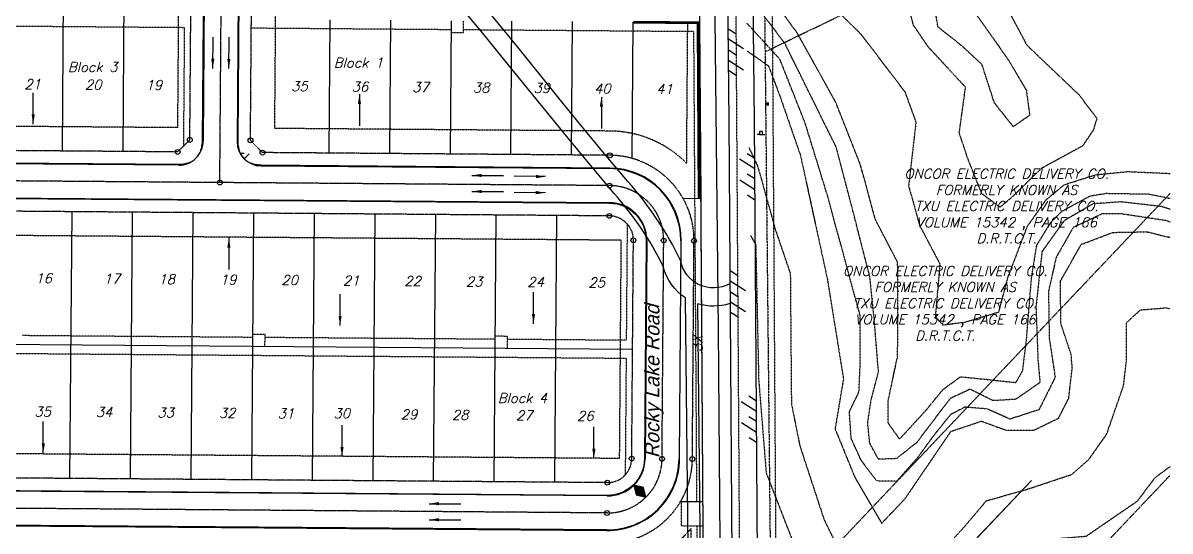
# Model space of a CAD drawing. Header units: feet. Extents: x 2342011 to 2344534, y 7042650 to 7044478.
# Drawn here: x 2343588 to 2344534, y 7043343 to 7043762 of the extents above; entities that cross this region are included whole.
import ezdxf
from ezdxf.enums import TextEntityAlignment as Align

# ---------------------------------------------------------------- set-up
doc = ezdxf.new("R2010")
doc.units = ezdxf.units.FT
doc.header["$MEASUREMENT"] = 0
for name, pattern in [('CNTR50', [0.9, 0.75, -0.05, 0.05, -0.05]), ('DEMO12', [0.09375, 0.03125, -0.0625]), ('HIDDEN2', [0.1875, 0.125, -0.0625]), ('HIDN50', [0.1875, 0.125, -0.0625]), ('PHANTOM2', [1.25, 0.625, -0.125, 0.125, -0.125, 0.125, -0.125]), ('PHNTM33', [1.16, 0.66, -0.1, 0.1, -0.1, 0.1, -0.1])]:
    doc.linetypes.add(name, pattern=pattern)
for name, color, linetype in [('const. entrance', 55, 'Continuous'), ('e-signs', 251, 'Continuous'), ('f-cl', 251, 'HIDN50'), ('f-row', 251, 'HIDN50'), ('p-bl', 6, 'DEMO12'), ('p-boundary ph 1B', 1, 'Continuous'), ('p-cl', 7, 'CNTR50'), ('p-cl tick', 2, 'Continuous'), ('p-curb-b 1B', 55, 'Continuous'), ('p-curb-f 1B', 4, 'Continuous'), ('p-ease', 2, 'HIDN50'), ('P-FLOW-ARROW', 4, 'Continuous'), ('p-lot 100 1B', 2, 'Continuous'), ('p-lot 1B', 4, 'Continuous'), ('p-row', 5, 'PHNTM33'), ('p-street bearings', 6, 'Continuous'), ('P-wall', 4, 'Continuous'), ('s-adjoiner', 252, 'PHANTOM2'), ('s-adjoiner-txt', 2, 'Continuous'), ('s-asphalt', 252, 'Continuous'), ('s-cont 1-USGS', 251, 'HIDN50'), ('s-easement', 252, 'HIDDEN2'), ('s-electric-100', 252, 'Continuous'), ('s-electric-40', 252, 'Continuous'), ('s-fence', 252, 'Continuous'), ('s-gravel-demo', 252, 'Continuous'), ('s-tele', 251, 'Continuous')]:
    doc.layers.add(name, color=color, linetype=linetype)
doc.layers.add('p-sdwk-J-PL', color=254, linetype='Continuous', plot=False)
doc.styles.add('ls80', font='simplex', dxfattribs={"oblique": 15, "height": 8})
doc.styles.get("Standard").update_dxf_attribs({"font": 'Simplex.shx'})
doc.styles.add('TB', font='tb-ld.shx', dxfattribs={"oblique": 15, "height": 36})
doc.dimstyles.get("Standard").update_dxf_attribs({"dimtxt": 0.18, "dimasz": 0.18, "dimexe": 0.18, "dimexo": 0.0625, "dimgap": 0.09, "dimtad": 0, "dimtih": 1, "dimtoh": 1, "dimdec": 4, "dimzin": 0, "dimdsep": 46, "dimtxsty": 'Standard', "dimcen": 0.09, "dimadec": 0, "dimazin": 0, "dimtfac": 1, "dimtdec": 4, "dimtofl": 0, "dimtmove": 0, "dimatfit": 3, "dimfxl": 0, "dimtolj": 1, "dimtzin": 0, "dimarcsym": 0})

# ---------------------------------------------------------------- blocks, each defined once
blk = doc.blocks.new('ASPH')
at = {"layer": 's-asphalt'}
for points in [[(0.07, 0), (0.1371, 0.1036)], [(0.2151, 0), (0.2822, 0.1036)], [(0, 0), (0.0335, 0.0518)], [(0.1451, 0), (0.1787, 0.0518)], [(0.2851, 0), (0.3186, 0.0518)]]:
    blk.add_lwpolyline(points, dxfattribs=at)

msp = doc.modelspace()

# ---------------------------------------------------------------- hatches: boundary and pattern name
at = {"layer": 'p-street bearings'}
msp.add_hatch(color=256, dxfattribs=at).paths.add_polyline_path([(2344091.78671, 7043381.17292), (2344093.63302, 7043373.16815), (2344101.60757, 7043371.19541), (2344099.76115, 7043379.20067), (2344091.78706, 7043381.17139)])

# ---------------------------------------------------------------- linework, layer by layer
at = {"layer": 'e-signs'}
for p, q in [((2344195.47754, 7043672.79641, 651.03245), (2344195.47725, 7043670.39641, 651.03245)), ((2344195.47754, 7043672.79641, 651.03245), (2344195.47725, 7043670.39641, 651.03245)), ((2344197.87754, 7043672.79612, 651.03245), (2344195.47754, 7043672.79641, 651.03245)), ((2344197.87754, 7043672.79612, 651.03245), (2344195.47754, 7043672.79641, 651.03245)), ((2344197.87725, 7043670.39612, 651.03245), (2344197.87754, 7043672.79612, 651.03245)), ((2344197.87725, 7043670.39612, 651.03245), (2344197.87754, 7043672.79612, 651.03245)), ((2344195.47725, 7043670.39641, 651.03245), (2344193.55725, 7043670.39664, 651.03245)), ((2344195.47725, 7043670.39641, 651.03245), (2344193.55725, 7043670.39664, 651.03245)), ((2344195.47725, 7043670.39641, 651.03245), (2344197.87725, 7043670.39612, 651.03245)), ((2344195.47725, 7043670.39641, 651.03245), (2344197.87725, 7043670.39612, 651.03245)), ((2344197.87725, 7043670.39612, 651.03245), (2344199.79725, 7043670.39589, 651.03245)), ((2344197.87725, 7043670.39612, 651.03245), (2344199.79725, 7043670.39589, 651.03245))]:
    msp.add_line(p, q, dxfattribs=at)
at = {"layer": 'f-cl'}
msp.add_line((2344183.42437, 7042655.56353), (2344172.73229, 7044302.91555), dxfattribs=at)
at = {"layer": 'f-row'}
msp.add_line((2344213.42501, 7042655.56353), (2344202.73166, 7044303.11026), dxfattribs=at)
at = {"layer": 'p-bl'}
for p, q in [((2343795.55764, 7043675.40607), (2343799.01285, 7044125.40282)), ((2343715.56006, 7043676.02922), (2343716.94212, 7043856.02391)), ((2344135.3465, 7043646.60277), (2344136.23835, 7043762.75504)), ((2343715.56006, 7043676.02922), (2342825.58706, 7043682.96172)), ((2344072.1179, 7043673.25178), (2343795.55764, 7043675.40607)), ((2344081.41656, 7043583.17662), (2342825.03979, 7043592.96326)), ((2344080.03451, 7043403.18193), (2344081.41656, 7043583.17662)), ((2344080.03451, 7043403.18193), (2342823.51398, 7043412.96968)), ((2344140.32667, 7043132.70408), (2344138.94637, 7043345.37029))]:
    msp.add_line(p, q, dxfattribs=at)
for centre, start, end in [((2344071.41686, 7043583.25451), 44.7382876, 89.55369951), ((2344070.03481, 7043403.25982), 269.55369951, 319.9678786)]:
    msp.add_arc(centre, 90, start, end, dxfattribs=at)
at = {"layer": 'p-boundary ph 1B'}
msp.add_lwpolyline([(2344142.73293, 7044302.72084), (2342477.81161, 7044315.50462), (2342035.46045, 7044319.13558), (2342034.35461, 7044184.41337), (2342107.06987, 7044156.70628), (2342107.16995, 7044072.2292), (2342121.60108, 7043929.298), (2342159.64623, 7043701.60982), (2342241.7294, 7043584.6412), (2342449.91435, 7043583.44498), (2342452.65155, 7042909.18455), (2342506.9994, 7042909.03045, 0.283299893), (2342663.57014, 7043004.87335, -0.284639495), (2342776.0262, 7043073.32928), (2342814.25668, 7043073.03148), (2342813.41209, 7042963.03472), (2343901.12067, 7042954.56194), (2344004.72784, 7043063.75822), (2344140.78206, 7043062.69841), (2344150.84666, 7043052.62073), (2344142.73293, 7044302.72084)], format="xyb", dxfattribs=at)
at = {"layer": 'p-cl'}
for p, q in [((2343750.21349, 7043630.75792), (2343754.09863, 7044136.74679)), ((2344071.76738, 7043628.25315), (2342790.24261, 7043638.23568)), ((2344115.03348, 7043402.91431), (2344116.41554, 7043582.909)), ((2344069.68429, 7043358.26118), (2342792.2615, 7043368.21176))]:
    msp.add_line(p, q, dxfattribs=at)
for centre, start, end in [((2344071.41686, 7043583.25451), 359.56007395, 89.55369951), ((2344070.03481, 7043403.25982), 269.55369951, 359.56007395)]:
    msp.add_arc(centre, 45, start, end, dxfattribs=at)
at = {"layer": 'p-cl tick'}
for centre in [(2343725.48298, 7043665.95162), (2343775.48146, 7043665.56215), (2343715.4065, 7043656.02981), (2343785.40438, 7043655.48455), (2344071.96212, 7043653.25239), (2343750.21349, 7043630.75792), (2344071.76738, 7043628.25315), (2344071.57265, 7043603.25391), (2344091.41627, 7043583.10095), (2344116.41554, 7043582.909), (2344141.4148, 7043582.71705), (2344090.03422, 7043403.10626), (2344115.03348, 7043402.91431), (2344140.03275, 7043402.72235), (2344069.87902, 7043383.26043), (2344069.68429, 7043358.26118)]:
    msp.add_circle(centre, 2, dxfattribs=at)
at = {"layer": 'p-curb-b 1B'}
msp.add_line((2343768.59945, 7044136.63532), (2343764.97409, 7043664.6418), dxfattribs=at)
for points in [[(2343733.71766, 7043654.88714, 0.08178532), (2343735.975, 7043664.87203), (2343737.52597, 7043866.86608, 0.081823725), (2343735.42186, 7043876.8851)], [(2343726.34229, 7043647.62497, -0.08178532), (2343716.32368, 7043645.52234), (2342824.35074, 7043652.47043, -0.081707505), (2342814.36994, 7043654.72662)], [(2342819.23362, 7043349.20969, -0.141479884), (2342832.25504, 7043353.39979), (2344069.57134, 7043343.76162, 0.414246149), (2344129.53305, 7043402.80297), (2344130.91511, 7043582.79767, 0.414180977), (2344071.88033, 7043642.75271), (2343784.32162, 7043644.99267, -0.081707505), (2343774.34082, 7043647.24886)], [(2342814.1138, 7043621.36862, -0.081785321), (2342824.13241, 7043623.47125), (2344071.65444, 7043613.75359, -0.414180977), (2344101.91596, 7043583.02033), (2344100.53391, 7043403.02564, -0.414246149), (2344069.79723, 7043372.76074), (2342823.23412, 7043382.47094, -0.05126679), (2342814.70998, 7043383.95018)]]:
    msp.add_lwpolyline(points, format="xyb", dxfattribs=at)
msp.add_arc((2343796.46162, 7043666.02172), 31.51775, 182.50934074, 201.19381537, dxfattribs=at)
at = {"layer": 'p-curb-f 1B'}
for p, q in [((2343768.09821, 7044136.63929), (2343764.4741, 7043664.64564)), ((2343738.02596, 7043866.86224), (2343736.47498, 7043664.86819)), ((2343716.31979, 7043645.02236), (2342824.34712, 7043651.97044)), ((2343784.31772, 7043644.49268), (2344071.87643, 7043642.25272)), ((2342824.13631, 7043623.97123), (2344071.65833, 7043614.25357)), ((2344130.41512, 7043582.80151), (2344129.03307, 7043402.80681)), ((2344069.79334, 7043372.26076), (2342823.23078, 7043381.97095)), ((2344069.57524, 7043344.26161), (2342832.25912, 7043353.89977))]:
    msp.add_line(p, q, dxfattribs=at)
msp.add_lwpolyline([(2344102.41595, 7043583.01649), (2344101.03389, 7043403.0218)], dxfattribs=at)
for centre, radius, start, end in [((2343716.47557, 7043665.02175), 20, 269.55369951, 359.56007395), ((2343784.47351, 7043664.49208), 20, 179.56007395, 269.5536995), ((2344071.41686, 7043583.25451), 59, 359.56007395, 89.55369951), ((2344071.41686, 7043583.25451), 31, 359.56007395, 89.5536995), ((2344070.03481, 7043403.25982), 59, 269.55369951, 359.56007395), ((2344070.03481, 7043403.25982), 31, 269.55369951, 359.56042982)]:
    msp.add_arc(centre, radius, start, end, dxfattribs=at)
at = {"layer": 'p-ease'}
for p, q in [((2343721.19335, 7043758.48784), (2342876.21898, 7043765.06983)), ((2343720.44474, 7043660.99071), (2343721.19335, 7043758.48784)), ((2343941.18668, 7043756.77419), (2343776.19085, 7043758.05943)), ((2343951.16718, 7043754.19637), (2343951.24397, 7043764.19718)), ((2343951.16718, 7043754.19637), (2343941.16749, 7043754.27426)), ((2344141.28628, 7043755.2155), (2343951.18638, 7043756.69629)), ((2344143.80154, 7043367.68415), (2344141.28628, 7043755.2155)), ((2344085.78297, 7043500.64011), (2344086.51799, 7043596.36771)), ((2343777.51232, 7043503.0414), (2343587.51808, 7043504.52138)), ((2343787.53121, 7043505.46343), (2343777.53151, 7043505.54133)), ((2343787.45443, 7043495.46373), (2343787.53121, 7043505.46343)), ((2343977.50625, 7043501.48353), (2343787.51201, 7043502.96351)), ((2343987.52514, 7043503.90557), (2343977.52545, 7043503.98346)), ((2343987.44836, 7043493.90586), (2343987.52514, 7043503.90557)), ((2344085.78297, 7043500.64011), (2343987.50595, 7043501.40564)), ((2344085.6678, 7043485.64055), (2342819.14757, 7043495.5062)), ((2344084.9328, 7043389.91628), (2344085.6678, 7043485.64055)), ((2344130.80071, 7043367.78542), (2344130.93053, 7043347.7838)), ((2344130.93053, 7043347.7838), (2344148.93182, 7043347.64358)), ((2344144.69405, 7043230.17302), (2344143.93136, 7043347.68253))]:
    msp.add_line(p, q, dxfattribs=at)
at = {"layer": 'p-lot 1B'}
for p, q in [((2343620.40938, 7043656.76979), (2343622.09856, 7043876.76331)), ((2343670.40787, 7043656.38033), (2343672.09704, 7043876.37384)), ((2343840.40271, 7043655.05614), (2343841.2473, 7043765.0529)), ((2343890.40119, 7043654.66667), (2343891.24578, 7043764.66343)), ((2343940.39968, 7043654.27721), (2343941.24427, 7043764.27396)), ((2343990.39816, 7043653.88774), (2343991.24275, 7043763.8845)), ((2344040.39664, 7043653.49827), (2344041.24123, 7043763.49503)), ((2344090.37616, 7043650.63808), (2344091.23972, 7043763.10556)), ((2343626.61469, 7043386.71326), (2343628.30387, 7043606.70678)), ((2343676.61318, 7043386.3238), (2343678.30235, 7043606.31731)), ((2343726.61166, 7043385.93433), (2343728.30084, 7043605.92785)), ((2343776.61014, 7043385.54486), (2343778.29932, 7043605.53838)), ((2343826.60863, 7043385.1554), (2343828.2978, 7043605.14891)), ((2343876.60711, 7043384.76593), (2343878.29629, 7043604.75945)), ((2343926.60559, 7043384.37646), (2343928.29477, 7043604.36998)), ((2343976.60408, 7043383.987), (2343978.29325, 7043603.98051)), ((2344026.60256, 7043383.59753), (2344028.29174, 7043603.59105)), ((2344090.72523, 7043493.10138), (2342814.20531, 7043503.04492)), ((2344130.38212, 7043367.78868), (2344148.802, 7043367.64519))]:
    msp.add_line(p, q, dxfattribs=at)
msp.add_lwpolyline([(2344132.31512, 7043617.7712), (2344147.17932, 7043617.65542)], dxfattribs=at)
at = {"layer": 'p-row'}
for p, q in [((2344150.3923, 7043122.62435), (2344142.73293, 7044302.72084)), ((2343775.48146, 7043665.56215), (2343779.09789, 7044136.55483)), ((2343725.48298, 7043665.95162), (2343727.0186, 7043865.94572)), ((2343715.4065, 7043656.02981), (2342825.4335, 7043662.96231)), ((2343725.48298, 7043665.95162), (2343715.4065, 7043656.02981)), ((2343775.48146, 7043665.56215), (2343785.40438, 7043655.48455)), ((2344071.96212, 7043653.25239), (2343785.40438, 7043655.48455)), ((2344071.57265, 7043603.25391), (2342825.04959, 7043612.96379)), ((2344090.03422, 7043403.10626), (2344091.41627, 7043583.10095)), ((2344140.03275, 7043402.72235), (2344141.4148, 7043582.71705)), ((2344069.87902, 7043383.26043), (2342824.72514, 7043392.95964))]:
    msp.add_line(p, q, dxfattribs=at)
for centre, radius, start, end in [((2344071.41686, 7043583.25451), 70, 359.56007395, 89.55369951), ((2344071.41686, 7043583.25451), 20, 359.56007395, 89.55369951), ((2344070.03481, 7043403.25982), 70, 269.55369951, 359.56007395), ((2344070.03481, 7043403.25982), 20, 269.55369951, 359.56007395)]:
    msp.add_arc(centre, radius, start, end, dxfattribs=at)
at = {"layer": 'p-sdwk-J-PL'}
for p, q in [((2343770.39716, 7043654.60142), (2343767.07564, 7043654.6273)), ((2343770.22243, 7043650.45974), (2343774.39703, 7043654.57026))]:
    msp.add_line(p, q, dxfattribs=at)
msp.add_arc((2343784.47351, 7043664.49208), 20, 209.5536995, 224.55688674, dxfattribs=at)
at = {"layer": 'p-street bearings'}
msp.add_lwpolyline([(2344091.78706, 7043381.17139), (2344093.63302, 7043373.16815), (2344101.60757, 7043371.19541), (2344099.76115, 7043379.20067), (2344091.78706, 7043381.17139)], close=True, dxfattribs=at)
at = {"layer": 'P-wall'}
for p, q in [((2344144.24441, 7043761.69265), (2344091.23193, 7043762.10559)), ((2344145.17918, 7043617.671), (2344144.24441, 7043761.69265)), ((2344147.99065, 7043492.65136), (2344145.9907, 7043492.63838))]:
    msp.add_line(p, q, dxfattribs=at)
at = {"layer": 'P-wall', "color": 3}
msp.add_line((2344147.17932, 7043617.65542), (2344146.23157, 7043763.67723), dxfattribs=at)
at = {"layer": 'P-wall', "linetype": 'HIDN50', "ltscale": 3, "const_width": 2}
msp.add_lwpolyline([(2344146.17925, 7043617.66321), (2344145.23799, 7043762.68494), (2344091.23972, 7043763.10556)], dxfattribs=at)
at = {"layer": 's-adjoiner'}
msp.add_line((2344194.23234, 7044292.53895), (2344211.2573, 7042655.56353), dxfattribs=at)
msp.add_line((2344194.23234, 7044292.53895), (2344211.2573, 7042655.56353), dxfattribs=at)
msp.add_lwpolyline([(2344200.19171, 7043738.70438), (2344534.13189, 7043899.47522)], dxfattribs=at)
msp.add_lwpolyline([(2344200.19171, 7043738.70438), (2344534.13189, 7043899.47522)], dxfattribs=at)
at = {"layer": 's-asphalt'}
for p, q in [((2344191.3062, 7043681.25211), (2344185.25126, 7044268.02685)), ((2344191.3062, 7043681.25211), (2344185.25126, 7044268.02685)), ((2344174.2895, 7043090.00576), (2344170.48025, 7043681.42679)), ((2344174.2895, 7043090.00576), (2344170.48025, 7043681.42679)), ((2344198.21044, 7042655.56353), (2344191.3062, 7043681.25211)), ((2344198.21044, 7042655.56353), (2344191.3062, 7043681.25211))]:
    msp.add_line(p, q, dxfattribs=at)
msp.add_lwpolyline([(2344170.48025, 7043681.42679), (2344164.43237, 7044267.81212, 0.243649027), (2344136.37933, 7044320.62239), (2344117.34789, 7044333.76898)], format="xyb", dxfattribs=at)
msp.add_lwpolyline([(2344170.48025, 7043681.42679), (2344164.43237, 7044267.81212, 0.243649027), (2344136.37933, 7044320.62239), (2344117.34789, 7044333.76898)], format="xyb", dxfattribs=at)
at = {"layer": 's-cont 1-USGS', "flags": 128}
for points in [[(2344534.13189, 7044053.06457), (2344475.5539, 7044034.4728), (2344416.12819, 7043994.7256), (2344399.59623, 7043978.64811), (2344377.70261, 7043948.72606), (2344372.69765, 7043934.51483), (2344379.84661, 7043912.63157), (2344389.22961, 7043886.72889), (2344388.78279, 7043850.55449), (2344376.27209, 7043810.80729), (2344374.03805, 7043769.72032), (2344400.84666, 7043731.75953), (2344415.5914, 7043706.75004), (2344418.27219, 7043686.20656), (2344404.86792, 7043676.82799), (2344389.22961, 7043696.47828), (2344378.95296, 7043728.18673), (2344361.97418, 7043743.81764), (2344342.76143, 7043759.00198), (2344336.05921, 7043796.51615), (2344336.05921, 7043810.36067), (2344312.37837, 7043838.49632), (2344292.71872, 7043859.48643), (2344257.86758, 7043887.17546), (2344214.527, 7043934.06825), (2344197.54822, 7043967.56305), (2344181.06634, 7043992.76954)], [(2344534.13189, 7044037.79155), (2344532.60729, 7044037.41644), (2344481.50966, 7044018.32842), (2344455.18662, 7044000.27219), (2344434.02498, 7043972.41399), (2344407.1859, 7043931.14264), (2344402.54062, 7043889.87123), (2344400.9781, 7043848.34059), (2344393.236, 7043802.42616), (2344399.94578, 7043774.0521), (2344415.94602, 7043744.13034), (2344458.78542, 7043703.37485), (2344473.78292, 7043683.59745), (2344470.68609, 7043673.79554), (2344461.91175, 7043660.89819), (2344427.84669, 7043642.3261), (2344403.58823, 7043618.59501), (2344393.78163, 7043610.34074), (2344378.81364, 7043621.69039), (2344367.45859, 7043650.06445), (2344360.2327, 7043671.73193), (2344365.3941, 7043709.39209), (2344334.42586, 7043742.92509), (2344322.5547, 7043760.46541), (2344311.19965, 7043803.80038), (2344292.61871, 7043830.11093), (2344257.5214, 7043853.32605), (2344227.42632, 7043882.05487), (2344182.00622, 7043950.66856), (2344181.77845, 7043950.8702)], [(2344183.25625, 7043863.92042), (2344205.19609, 7043843.01889), (2344226.4739, 7043805.04082), (2344278.90847, 7043753.39071), (2344315.38467, 7043705.53843), (2344324.50375, 7043680.47293), (2344318.42434, 7043628.06324), (2344327.54341, 7043595.40211), (2344344.26164, 7043563.50061), (2344340.46202, 7043520.20565), (2344346.54143, 7043513.36961), (2344364.77957, 7043515.64829), (2344392.89658, 7043524.00344), (2344400.49582, 7043552.86673), (2344416.45418, 7043594.64259), (2344432.02014, 7043616.71319), (2344446.93129, 7043629.00906), (2344472.65299, 7043637.20631), (2344499.49304, 7043639.81451), (2344532.67039, 7043638.3241), (2344534.13189, 7043638.13996)], [(2344534.13189, 7043617.49404), (2344516.80698, 7043621.05923), (2344481.19138, 7043621.63342), (2344467.87603, 7043619.46373), (2344444.2054, 7043606.5074), (2344435.18795, 7043597.21259), (2344423.91619, 7043578.90474), (2344419.63542, 7043552.3393), (2344415.40851, 7043500.79553), (2344412.30879, 7043475.44611), (2344406.67291, 7043465.58802), (2344380.7479, 7043468.40465), (2344361.0224, 7043470.37623), (2344346.2935, 7043459.53483), (2344332.48566, 7043442.63529), (2344311.06933, 7043419.25751), (2344301.48832, 7043432.49549), (2344301.48832, 7043450.24007), (2344309.37858, 7043487.70083), (2344309.66036, 7043541.4979), (2344309.38293, 7043565.00405), (2344291.06632, 7043600.21155), (2344278.66737, 7043645.55875), (2344258.34487, 7043697.02763), (2344226.5022, 7043754.20456), (2344196.35028, 7043795.32692), (2344184.22218, 7043807.08742)], [(2344534.13189, 7043608.64634), (2344527.10775, 7043610.94286), (2344493.30775, 7043614.8197), (2344470.5897, 7043613.15821), (2344446.76351, 7043599.31235), (2344428.47826, 7043573.83591), (2344423.49139, 7043528.42148), (2344425.15368, 7043484.11466), (2344426.81597, 7043465.8381), (2344406.86851, 7043451.99223), (2344388.0291, 7043450.88455), (2344369.18978, 7043460.29977), (2344352.56689, 7043452.54604), (2344325.15839, 7043416.38917), (2344308.53542, 7043403.09716), (2344293.57482, 7043402.5433), (2344286.37152, 7043415.83535), (2344284.70923, 7043432.45038), (2344287.47974, 7043451.28076), (2344293.57482, 7043474.54185), (2344290.25025, 7043516.07949), (2344286.37152, 7043553.74026), (2344258.86284, 7043659.68053), (2344216.32154, 7043745.60865), (2344191.50579, 7043778.38532), (2344184.63294, 7043782.91925)], [(2344534.13189, 7043598.13705), (2344530.95561, 7043599.34649), (2344493.65666, 7043604.97383), (2344478.17415, 7043604.97383), (2344454.2465, 7043593.71915), (2344440.17144, 7043569.09947), (2344433.83767, 7043540.96271), (2344434.44375, 7043502.48996), (2344439.37, 7043470.13267), (2344425.99869, 7043443.40273), (2344402.07113, 7043435.66512), (2344383.06973, 7043444.10613), (2344364.77218, 7043445.51299), (2344352.80839, 7043439.1822), (2344338.73333, 7043421.59672), (2344325.36202, 7043403.30783), (2344308.47191, 7043384.31549), (2344292.27125, 7043384.64111), (2344279.45578, 7043401.39187), (2344271.07641, 7043419.62062), (2344269.59766, 7043441.79075), (2344277.48414, 7043458.04887), (2344278.46992, 7043480.71163), (2344278.46992, 7043521.11052), (2344251.36024, 7043620.62973), (2344233.12282, 7043679.75005), (2344212.2891, 7043732.39239), (2344184.98418, 7043762.253)], [(2344185.37508, 7043739.25331), (2344202.77827, 7043727.00336), (2344212.14343, 7043702.36991), (2344229.20204, 7043653.19728), (2344251.38267, 7043551.21476), (2344264.69102, 7043468.93894), (2344257.7904, 7043427.55473), (2344274.05618, 7043387.64853), (2344296.23688, 7043349.71297), (2344315.46008, 7043369.91241), (2344353.41359, 7043425.58405), (2344378.55172, 7043433.95942), (2344398.7607, 7043426.56942), (2344421.92718, 7043426.56942), (2344442.13625, 7043436.42279), (2344450.51554, 7043452.68086), (2344453.47296, 7043477.807), (2344452.48718, 7043489.13838), (2344444.10781, 7043514.26456), (2344443.61492, 7043549.24407), (2344460.86656, 7043579.78957), (2344486.99038, 7043589.64295), (2344515.08585, 7043590.13559), (2344534.13189, 7043585.50498)], [(2344186.73019, 7043659.52229), (2344193.89322, 7043644.36076), (2344208.67856, 7043591.33248), (2344220.85475, 7043555.69056), (2344221.75515, 7043448.33998), (2344228.71293, 7043413.56733), (2344248.71675, 7043352.71523), (2344266.11125, 7043317.07332), (2344298.29125, 7043269.26095), (2344315.68583, 7043272.73822), (2344326.99223, 7043290.99386), (2344340.03819, 7043320.55059), (2344363.52086, 7043345.76073), (2344382.6549, 7043368.36292), (2344416.57429, 7043377.92542), (2344453.10291, 7043390.09583), (2344467.01856, 7043402.26624), (2344481.8039, 7043423.12984), (2344495.71955, 7043463.11835), (2344498.32871, 7043485.72053), (2344498.32871, 7043515.27726), (2344509.63519, 7043525.70904), (2344530.5087, 7043527.44767), (2344534.13189, 7043526.78923)], [(2344187.95929, 7043587.2047), (2344192.32009, 7043579.49309), (2344194.74242, 7043468.11983), (2344200.94346, 7043391.1993), (2344234.85577, 7043304.0376), (2344277.24618, 7043251.98266), (2344295.4135, 7043228.98167), (2344355.97114, 7043266.50961), (2344392.30578, 7043297.98471), (2344411.68422, 7043322.19626), (2344435.90731, 7043336.7232), (2344464.97505, 7043339.14437), (2344507.36537, 7043368.19826), (2344521.89924, 7043387.56753), (2344534.13189, 7043396.54988)]]:
    msp.add_lwpolyline(points, dxfattribs=at)
at = {"layer": 's-easement'}
for points in [[(2343617.42622, 7042655.56353), (2344534.13189, 7043621.72109)], [(2343617.42622, 7042655.56353), (2344534.13189, 7043621.72109)], [(2343837.98561, 7042655.56353), (2344534.13189, 7043389.26358)], [(2343837.98561, 7042655.56353), (2344534.13189, 7043389.26358)]]:
    msp.add_lwpolyline(points, dxfattribs=at)
at = {"layer": 's-electric-100'}
msp.add_lwpolyline([(2344299.16883, 7043257.87587), (2344419.94794, 7043385.1487)], dxfattribs=at)
msp.add_lwpolyline([(2344299.16883, 7043257.87587), (2344419.94794, 7043385.1487)], dxfattribs=at)
at = {"layer": 's-electric-40'}
msp.add_lwpolyline([(2344321.31445, 7043281.21216), (2344419.94794, 7043385.1487)], dxfattribs=at)
msp.add_lwpolyline([(2344321.31445, 7043281.21216), (2344419.94794, 7043385.1487)], dxfattribs=at)
at = {"layer": 's-fence', "flags": 128}
msp.add_lwpolyline([(2344141.07537, 7044301.06205), (2344156.55024, 7043946.20365), (2344161.26985, 7043509.86499), (2344167.24855, 7042772.46399), (2344167.9661, 7042655.56353)], dxfattribs=at)
msp.add_lwpolyline([(2344141.07537, 7044301.06205), (2344156.55024, 7043946.20365), (2344161.26985, 7043509.86499), (2344167.24855, 7042772.46399), (2344167.9661, 7042655.56353)], dxfattribs=at)
at = {"layer": 's-gravel-demo'}
for points in [[(2344170.83315, 7043547.17867, -0.510461938), (2344130.32566, 7043566.53998, 0.069022837), (2344086.79778, 7043631.64101), (2344068.99235, 7043652.91325), (2344050.62553, 7043675.20503), (2344030.96526, 7043699.079), (2344015.19996, 7043718.63172), (2343996.02047, 7043742.3728), (2343977.4083, 7043765.21492), (2343954.5218, 7043792.49441), (2343919.06881, 7043835.06643), (2343902.44312, 7043854.50014), (2343885.64565, 7043877.7544, -0.054263308), (2343860.24696, 7043921.76218), (2343850.0195, 7043947.23276), (2343840.02361, 7043972.46285), (2343828.73542, 7043998.0786), (2343814.50959, 7044022.39571, 0.213744511), (2343764.64894, 7044053.91627), (2343728.03699, 7044054.74591), (2343699.38945, 7044052.74609), (2343670.30462, 7044049.13376), (2343631.48902, 7044045.00118), (2343604.71403, 7044039.16352)], [(2344170.83315, 7043547.17867, -0.510461938), (2344130.32566, 7043566.53998, 0.069022837), (2344086.79778, 7043631.64101), (2344068.99235, 7043652.91325), (2344050.62553, 7043675.20503), (2344030.96526, 7043699.079), (2344015.19996, 7043718.63172), (2343996.02047, 7043742.3728), (2343977.4083, 7043765.21492), (2343954.5218, 7043792.49441), (2343919.06881, 7043835.06643), (2343902.44312, 7043854.50014), (2343885.64565, 7043877.7544, -0.054263308), (2343860.24696, 7043921.76218), (2343850.0195, 7043947.23276), (2343840.02361, 7043972.46285), (2343828.73542, 7043998.0786), (2343814.50959, 7044022.39571, 0.213744511), (2343764.64894, 7044053.91627), (2343728.03699, 7044054.74591), (2343699.38945, 7044052.74609), (2343670.30462, 7044049.13376), (2343631.48902, 7044045.00118), (2343604.71403, 7044039.16352)], [(2344134.5247, 7043535.57356, -0.193859231), (2344116.04184, 7043561.60433, 0.067564532), (2344075.44306, 7043621.83676), (2344057.45264, 7043643.33002), (2344039.04884, 7043665.66667), (2344019.33686, 7043689.60344), (2344003.52288, 7043709.21653), (2343984.37208, 7043732.92207), (2343965.84774, 7043755.65642), (2343943.0128, 7043782.87444), (2343907.60604, 7043825.39095), (2343890.64446, 7043845.21729), (2343873.51337, 7043868.9334, -0.054468897), (2343846.41853, 7043915.94542), (2343836.08686, 7043941.67555), (2343826.1828, 7043966.67386), (2343815.35504, 7043991.24477), (2343801.78919, 7044014.43373, 0.20804149), (2343763.35616, 7044038.94171), (2343728.39012, 7044039.73406), (2343700.83719, 7044037.81065), (2343672.02316, 7044034.23195), (2343633.88777, 7044030.1718), (2343607.90937, 7044024.50781)], [(2344134.5247, 7043535.57356, -0.193859231), (2344116.04184, 7043561.60433, 0.067564532), (2344075.44306, 7043621.83676), (2344057.45264, 7043643.33002), (2344039.04884, 7043665.66667), (2344019.33686, 7043689.60344), (2344003.52288, 7043709.21653), (2343984.37208, 7043732.92207), (2343965.84774, 7043755.65642), (2343943.0128, 7043782.87444), (2343907.60604, 7043825.39095), (2343890.64446, 7043845.21729), (2343873.51337, 7043868.9334, -0.054468897), (2343846.41853, 7043915.94542), (2343836.08686, 7043941.67555), (2343826.1828, 7043966.67386), (2343815.35504, 7043991.24477), (2343801.78919, 7044014.43373, 0.20804149), (2343763.35616, 7044038.94171), (2343728.39012, 7044039.73406), (2343700.83719, 7044037.81065), (2343672.02316, 7044034.23195), (2343633.88777, 7044030.1718), (2343607.90937, 7044024.50781)], [(2344170.89829, 7043530.93643, -0.157901192), (2344144.57403, 7043530.8423, -0.157901192)], [(2344170.89829, 7043530.93643, -0.157901192), (2344144.57403, 7043530.8423, -0.157901192)]]:
    msp.add_lwpolyline(points, format="xyb", dxfattribs=at)
for points in [[(2344143.60098, 7042655.56353), (2344134.5247, 7043535.57356)], [(2344143.60098, 7042655.56353), (2344134.5247, 7043535.57356)], [(2344153.60151, 7042655.56353), (2344144.57403, 7043530.8423)], [(2344153.60151, 7042655.56353), (2344144.57403, 7043530.8423)]]:
    msp.add_lwpolyline(points, dxfattribs=at)
at = {"layer": 's-tele'}
msp.add_solid([(2344200.37979, 7043696.92416, 650.06099), (2344203.25979, 7043696.92381, 650.06099), (2344200.37945, 7043694.04416, 650.06099), (2344203.25945, 7043694.04381, 650.06099)], dxfattribs=at)
msp.add_solid([(2344200.37979, 7043696.92416, 650.06099), (2344203.25979, 7043696.92381, 650.06099), (2344200.37945, 7043694.04416, 650.06099), (2344203.25945, 7043694.04381, 650.06099)], dxfattribs=at)

# ---------------------------------------------------------------- block references
at = {"layer": 's-asphalt'}
for p, xscale, yscale, zscale, rotation in [((2344169.695, 7043757.56256), 119.9999999997957, 119.9999999997957, 119.9999999997957, 270.3690283654759), ((2344169.695, 7043757.56256), 119.9999999997957, 119.9999999997957, 119.9999999997957, 270.3690283654759), ((2344191.71171, 7043616.31952), 119.9999999998017, 119.9999999998017, 119.9999999998017, 90.36902836592061), ((2344191.71171, 7043616.31952), 119.9999999998017, 119.9999999998017, 119.9999999998017, 90.36902836592061), ((2344171.27451, 7043558.11029), 119.9999999997957, 119.9999999997957, 119.9999999997957, 270.3690283654759), ((2344171.27451, 7043558.11029), 119.9999999997957, 119.9999999997957, 119.9999999997957, 270.3690283654759), ((2344193.08997, 7043416.25617), 119.9999999998017, 119.9999999998017, 119.9999999998017, 90.36902836592061), ((2344193.08997, 7043416.25617), 119.9999999998017, 119.9999999998017, 119.9999999998017, 90.36902836592061)]:
    msp.add_blockref('ASPH', p, dxfattribs=dict(at, xscale=xscale, yscale=yscale, zscale=zscale, rotation=rotation))

# ---------------------------------------------------------------- texts
at = {"layer": 'const. entrance', "style": 'TB', "oblique": 15}
msp.add_text('Rocky Lake Road', height=12, rotation=90, dxfattribs=at).set_placement((2344112.87119, 7043403.40792, 635))
at = {"layer": 'p-lot 100 1B', "style": 'ls80', "oblique": 15}
for s, p in [('Block 3', (2343624.96133, 7043722.09103)), ('Block 3', (2343624.96133, 7043722.09103)), ('Block 1', (2343844.26437, 7043725.66889)), ('Block 1', (2343844.26437, 7043725.66889)), ('Block 4', (2343979.56683, 7043449.06147)), ('Block 4', (2343979.56683, 7043449.06147))]:
    msp.add_text(s, height=8, dxfattribs=at).set_placement(p)
for s, p in [('21', (2343595.83197, 7043711.90257)), ('21', (2343595.83197, 7043711.90257)), ('20', (2343645.8305, 7043711.51867)), ('20', (2343645.8305, 7043711.51867)), ('19', (2343695.82902, 7043711.13476)), ('19', (2343695.82902, 7043711.13476)), ('35', (2343815.82549, 7043710.21339)), ('35', (2343815.82549, 7043710.21339)), ('36', (2343865.82401, 7043709.82949)), ('36', (2343865.82401, 7043709.82949)), ('37', (2343915.82254, 7043709.44559)), ('37', (2343915.82254, 7043709.44559)), ('38', (2343965.82107, 7043709.06168)), ('38', (2343965.82107, 7043709.06168)), ('39', (2344015.81959, 7043708.67778)), ('39', (2344015.81959, 7043708.67778)), ('40', (2344065.81812, 7043708.29387)), ('40', (2344065.81812, 7043708.29387)), ('41', (2344117.09086, 7043707.90018)), ('41', (2344117.09086, 7043707.90018)), ('16', (2343604.88788, 7043551.82832)), ('16', (2343604.88788, 7043551.82832)), ('17', (2343661.12192, 7043551.39654)), ('17', (2343661.12192, 7043551.39654)), ('18', (2343706.36149, 7043551.04918)), ('18', (2343706.36149, 7043551.04918)), ('19', (2343757.09829, 7043550.6596)), ('19', (2343757.09829, 7043550.6596)), ('20', (2343807.83509, 7043550.27003)), ('20', (2343807.83509, 7043550.27003)), ('21', (2343858.5719, 7043549.88046)), ('21', (2343858.5719, 7043549.88046)), ('22', (2343909.3087, 7043549.49088)), ('22', (2343909.3087, 7043549.49088)), ('23', (2343960.04551, 7043549.10131)), ('23', (2343960.04551, 7043549.10131)), ('24', (2344010.78151, 7043548.71174)), ('24', (2344010.78151, 7043548.71174)), ('25', (2344061.14837, 7043548.32501)), ('25', (2344061.14837, 7043548.32501)), ('35', (2343604.04329, 7043441.83156)), ('35', (2343604.04329, 7043441.83156)), ('34', (2343654.78009, 7043441.44199)), ('34', (2343654.78009, 7043441.44199)), ('33', (2343705.5169, 7043441.05242)), ('33', (2343705.5169, 7043441.05242)), ('32', (2343756.2537, 7043440.66285)), ('32', (2343756.2537, 7043440.66285)), ('31', (2343804.85439, 7043440.27327)), ('31', (2343804.85439, 7043440.27327)), ('30', (2343850.77966, 7043440.41885)), ('30', (2343850.77966, 7043440.41885)), ('29', (2343906.328, 7043439.49413)), ('29', (2343906.328, 7043439.49413)), ('28', (2343948.51191, 7043439.10455)), ('28', (2343948.51191, 7043439.10455)), ('27', (2344001.38403, 7043438.71499)), ('27', (2344001.38403, 7043438.71499)), ('26', (2344051.75089, 7043438.32825)), ('26', (2344051.75089, 7043438.32825))]:
    msp.add_text(s, height=8, dxfattribs=at).set_placement(p, align=Align.MIDDLE_CENTER)
msp.add_text('3X', height=8, rotation=90.37187103, dxfattribs=at).set_placement((2344144.44095, 7043497.84228), align=Align.MIDDLE_CENTER)
at = {"layer": 's-adjoiner-txt', "char_height": 8, "attachment_point": 2, "style": 'ls80'}
for insert in [(2344399.30798, 7043641.98396), (2344399.30798, 7043641.98396), (2344348.68513, 7043561.84727)]:
    msp.add_mtext('ONCOR ELECTRIC DELIVERY CO.\\PFORMERLY KNOWN AS\\PTXU ELECTRIC DELIVERY CO.\\PVOLUME 15342 , PAGE 166\\PD.R.T.C.T.', dxfattribs=dict(at, insert=insert))

# ---------------------------------------------------------------- leaders
at = {"layer": 'P-FLOW-ARROW'}
for points, override in [([(2343744.35977, 7043724.83779), (2343744.6231, 7043750.80667)], {"dimscale": 100, "dimtxt": 0.08, "dimasz": 0.08, "dimexe": 0.01, "dimexo": 0.01, "dimgap": 0.03, "dimtad": 1, "dimtih": 0, "dimtoh": 0, "dimdec": 0, "dimpost": "'", "dimclrd": 256, "dimclre": 256, "dimclrt": 256}), ([(2343757.61557, 7043724.70337), (2343757.87891, 7043750.67225)], {"dimscale": 100, "dimtxt": 0.08, "dimasz": 0.08, "dimexe": 0.01, "dimexo": 0.01, "dimgap": 0.03, "dimtad": 1, "dimtih": 0, "dimtoh": 0, "dimdec": 0, "dimpost": "'", "dimclrd": 256, "dimclre": 256, "dimclrt": 256}), ([(2343596.26462, 7043678.91392), (2343596.26462, 7043704.88414)], {"dimscale": 100, "dimtxt": 0.08, "dimasz": 0.08, "dimexe": 0.01, "dimexo": 0.01, "dimgap": 0.03, "dimtad": 1, "dimtih": 0, "dimtoh": 0, "dimdec": 0, "dimpost": "'", "dimclrd": 256, "dimclre": 256, "dimclrt": 256}), ([(2343865.39925, 7043703.59161), (2343865.39925, 7043677.62139)], {"dimscale": 100, "dimtxt": 0.08, "dimasz": 0.08, "dimexe": 0.01, "dimexo": 0.01, "dimgap": 0.03, "dimtad": 1, "dimtih": 0, "dimtoh": 0, "dimdec": 0, "dimpost": "'", "dimclrd": 256, "dimclre": 256, "dimclrt": 256}), ([(2344065.01086, 7043701.24206), (2344065.01086, 7043675.27184)], {"dimscale": 100, "dimtxt": 0.08, "dimasz": 0.08, "dimexe": 0.01, "dimexo": 0.01, "dimgap": 0.03, "dimtad": 1, "dimtih": 0, "dimtoh": 0, "dimdec": 0, "dimpost": "'", "dimclrd": 256, "dimclre": 256, "dimclrt": 256}), ([(2343958.22072, 7043636.64029), (2343984.19093, 7043636.62297)], {"dimscale": 100, "dimtxt": 0.08, "dimasz": 0.08, "dimexe": 0.01, "dimexo": 0.01, "dimgap": 0.03, "dimtad": 1, "dimtih": 0, "dimtoh": 0, "dimdec": 0, "dimpost": "'", "dimclrd": 256, "dimclre": 256, "dimclrt": 256}), ([(2344019.02848, 7043635.63573), (2343993.05959, 7043635.89907)], {"dimscale": 100, "dimtxt": 0.08, "dimasz": 0.08, "dimexe": 0.01, "dimexo": 0.01, "dimgap": 0.03, "dimtad": 1, "dimtih": 0, "dimtoh": 0, "dimdec": 0, "dimlfac": 1, "dimpost": "'", "dimclrd": 256, "dimclre": 256, "dimclrt": 256}), ([(2343958.21188, 7043623.38381), (2343984.18209, 7043623.36649)], {"dimscale": 100, "dimtxt": 0.08, "dimasz": 0.08, "dimexe": 0.01, "dimexo": 0.01, "dimgap": 0.03, "dimtad": 1, "dimtih": 0, "dimtoh": 0, "dimdec": 0, "dimpost": "'", "dimclrd": 256, "dimclre": 256, "dimclrt": 256}), ([(2344018.89406, 7043622.37993), (2343992.92518, 7043622.64327)], {"dimscale": 100, "dimtxt": 0.08, "dimasz": 0.08, "dimexe": 0.01, "dimexo": 0.01, "dimgap": 0.03, "dimtad": 1, "dimtih": 0, "dimtoh": 0, "dimdec": 0, "dimpost": "'", "dimclrd": 256, "dimclre": 256, "dimclrt": 256}), ([(2343757.67795, 7043585.04579), (2343757.67795, 7043559.07557)], {"dimscale": 100, "dimtxt": 0.08, "dimasz": 0.08, "dimexe": 0.01, "dimexo": 0.01, "dimgap": 0.03, "dimtad": 1, "dimtih": 0, "dimtoh": 0, "dimdec": 0, "dimpost": "'", "dimclrd": 256, "dimclre": 256, "dimclrt": 256}), ([(2344008.98225, 7043514.2964), (2344008.98225, 7043540.26662)], {"dimscale": 100, "dimtxt": 0.08, "dimasz": 0.08, "dimexe": 0.01, "dimexo": 0.01, "dimgap": 0.03, "dimtad": 1, "dimtih": 0, "dimtoh": 0, "dimdec": 0, "dimpost": "'", "dimclrd": 256, "dimclre": 256, "dimclrt": 256}), ([(2343849.45161, 7043512.82929), (2343849.45161, 7043538.79951)], {"dimscale": 100, "dimtxt": 0.08, "dimasz": 0.08, "dimexe": 0.01, "dimexo": 0.01, "dimgap": 0.03, "dimtad": 1, "dimtih": 0, "dimtoh": 0, "dimdec": 0, "dimpost": "'", "dimclrd": 256, "dimclre": 256, "dimclrt": 256}), ([(2343604.59159, 7043407.64617), (2343604.59159, 7043433.61639)], {"dimscale": 100, "dimtxt": 0.08, "dimasz": 0.08, "dimexe": 0.01, "dimexo": 0.01, "dimgap": 0.03, "dimtad": 1, "dimtih": 0, "dimtoh": 0, "dimdec": 0, "dimpost": "'", "dimclrd": 256, "dimclre": 256, "dimclrt": 256}), ([(2343851.02257, 7043404.7867), (2343851.02257, 7043430.75692)], {"dimscale": 100, "dimtxt": 0.08, "dimasz": 0.08, "dimexe": 0.01, "dimexo": 0.01, "dimgap": 0.03, "dimtad": 1, "dimtih": 0, "dimtoh": 0, "dimdec": 0, "dimpost": "'", "dimclrd": 256, "dimclre": 256, "dimclrt": 256}), ([(2344058.82509, 7043403.22629), (2344058.82509, 7043429.19651)], {"dimscale": 100, "dimtxt": 0.08, "dimasz": 0.08, "dimexe": 0.01, "dimexo": 0.01, "dimgap": 0.03, "dimtad": 1, "dimtih": 0, "dimtoh": 0, "dimdec": 0, "dimpost": "'", "dimclrd": 256, "dimclre": 256, "dimclrt": 256}), ([(2343922.95588, 7043365.90897), (2343948.9261, 7043365.90897)], {"dimscale": 100, "dimtxt": 0.08, "dimasz": 0.08, "dimexe": 0.01, "dimexo": 0.01, "dimgap": 0.03, "dimtad": 1, "dimtih": 0, "dimtoh": 0, "dimdec": 0, "dimpost": "'", "dimclrd": 256, "dimclre": 256, "dimclrt": 256}), ([(2343922.95588, 7043352.65249), (2343948.9261, 7043352.65249)], {"dimscale": 100, "dimtxt": 0.08, "dimasz": 0.08, "dimexe": 0.01, "dimexo": 0.01, "dimgap": 0.03, "dimtad": 1, "dimtih": 0, "dimtoh": 0, "dimdec": 0, "dimpost": "'", "dimclrd": 256, "dimclre": 256, "dimclrt": 256})]:
    msp.add_leader(points, dimstyle='Standard', override=override, dxfattribs=at)

doc.saveas('drawing.dxf')
